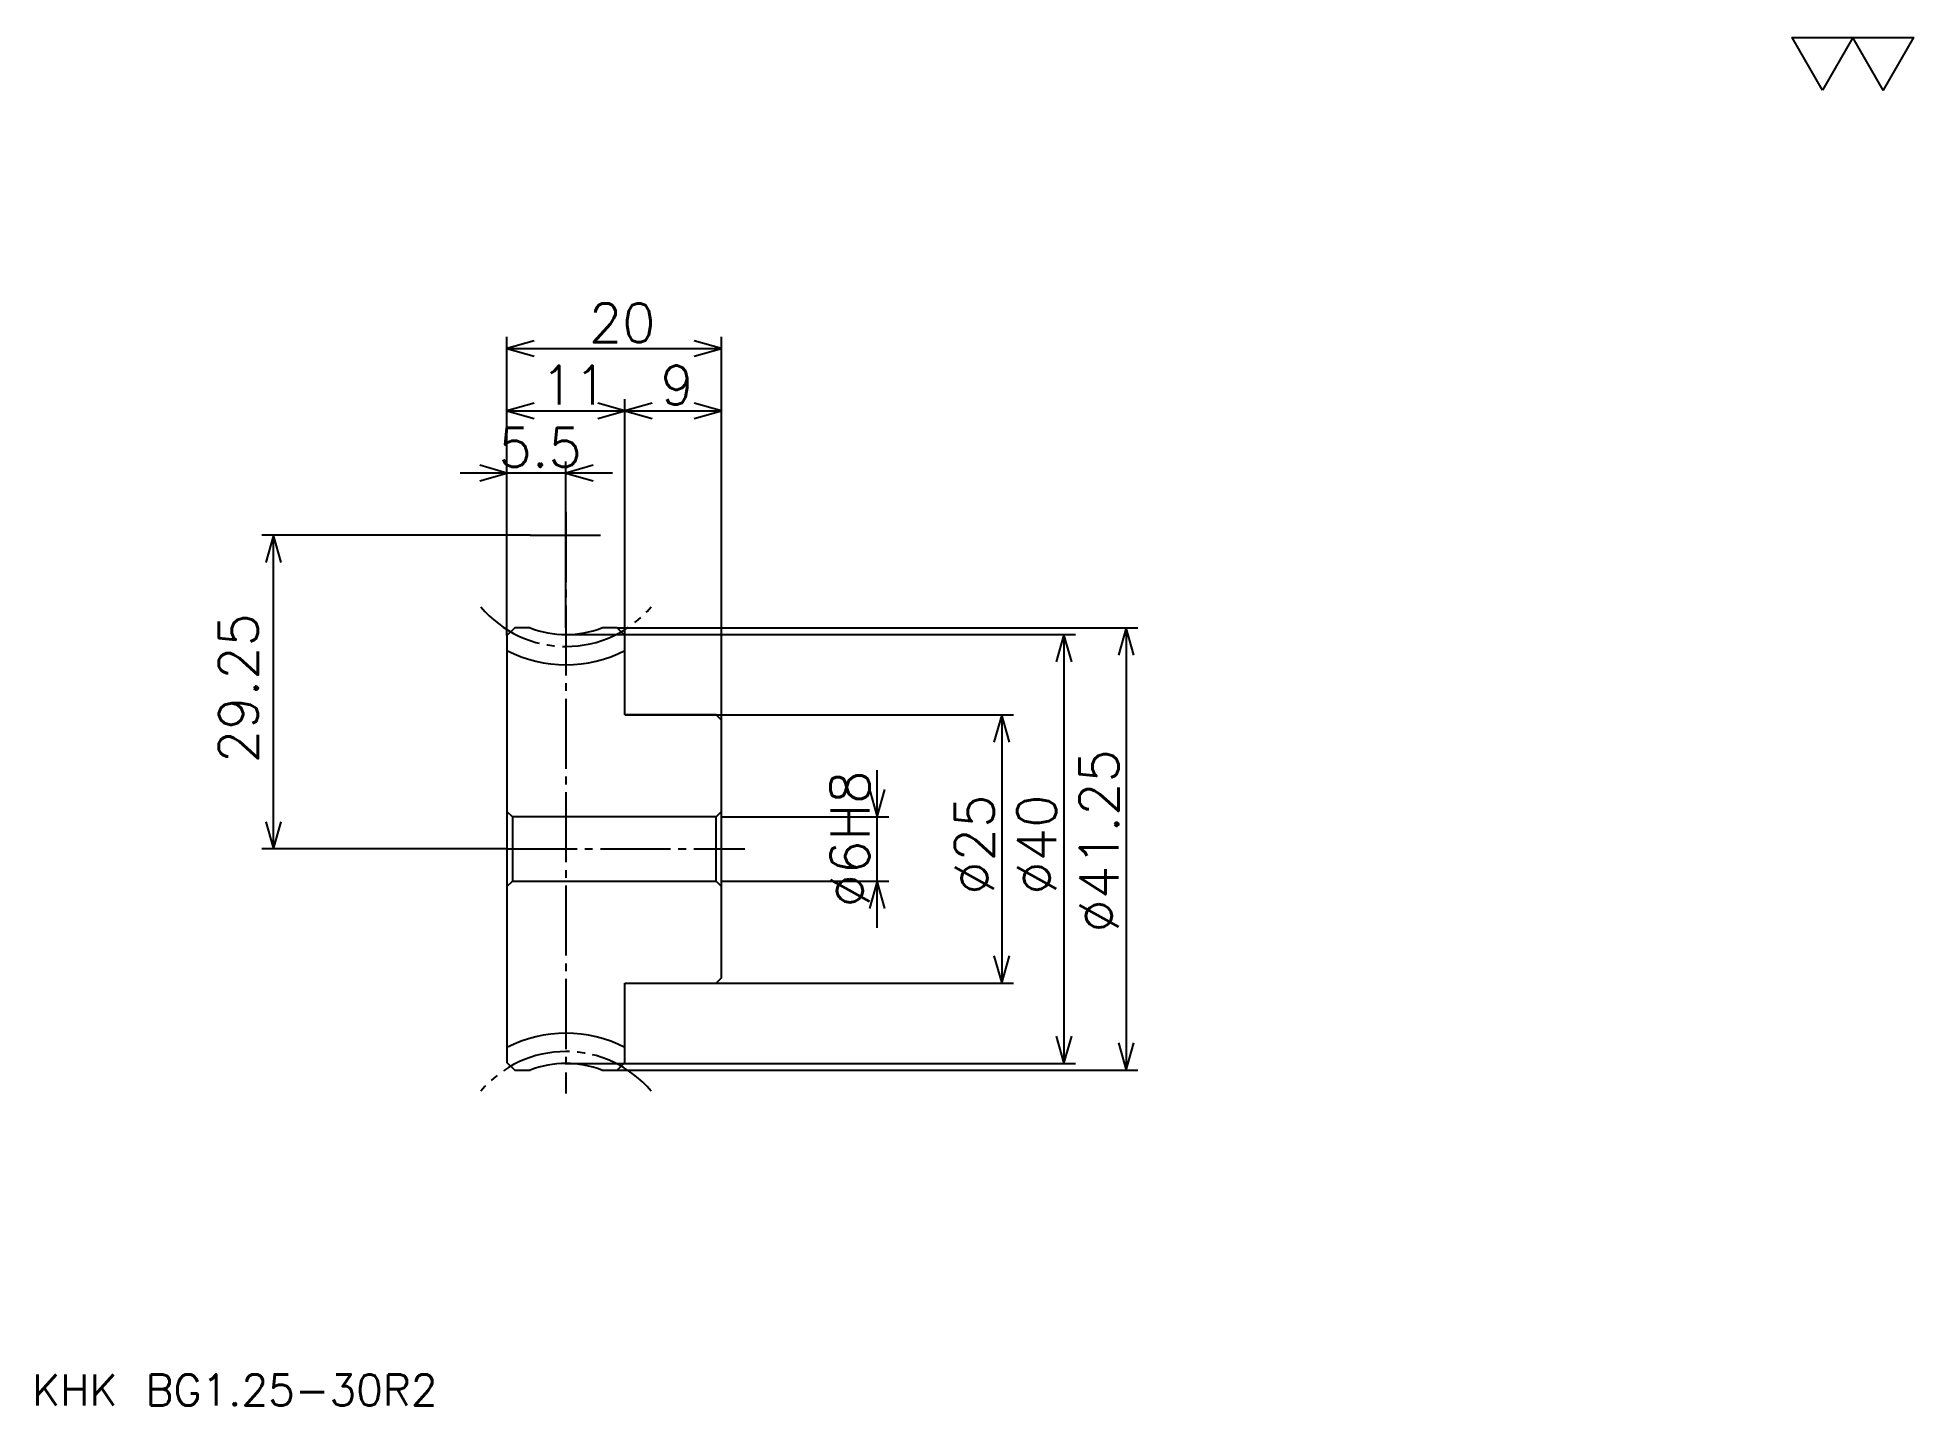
# Model space of a CAD drawing. Extents: x 8 to 183, y 8 to 136.
import ezdxf

# ---------------------------------------------------------------- set-up
doc = ezdxf.new("R2010")
doc.units = 0
doc.linetypes.add('DASHDOT', pattern=[8.709676, 6.532258, -0.725806, 0.725806, -0.725806])
doc.layers.get('0').update_dxf_attribs({"linetype": 'CONTINUOUS'})
doc.layers.add('DASHDOT', color=6, linetype='DASHDOT')
doc.styles.add('KANJI', font='TXT', dxfattribs={"bigfont": 'BIGFONT'})

msp = doc.modelspace()

# ---------------------------------------------------------------- linework, layer by layer
at = {"color": 5}
for p, q in [((51.532257, 80.504028), (51.532257, 107.6371)), ((71.532257, 80.504028), (71.532257, 107.6371)), ((51.532257, 106.548386), (71.532257, 106.548386)), ((62.532257, 80.504028), (62.532257, 101.830643)), ((51.532257, 100.741928), (62.532257, 100.741928)), ((62.532257, 100.741928), (71.532257, 100.741928)), ((61.387096, 94.935478), (47.177418, 94.935478)), ((57.032257, 80.504028), (57.032257, 96.024185)), ((53.709675, 89.129028), (28.669353, 89.129028)), ((29.758064, 59.879028), (29.758064, 89.129028)), ((51.532257, 79.778221), (51.532257, 80.504028)), ((61.80645, 80.504028), (71.532257, 80.504028)), ((62.532257, 79.778221), (62.532257, 80.504028)), ((71.532257, 80.504028), (110.3629, 80.504028)), ((71.532257, 71.879028), (71.532257, 80.504028)), ((109.274193, 80.504028), (109.274193, 39.254028)), ((57.032257, 79.879028), (71.532257, 79.879028)), ((71.532257, 79.879028), (104.556458, 79.879028)), ((103.467743, 79.879028), (103.467743, 39.879028)), ((62.532257, 72.379028), (71.532257, 72.379028)), ((71.532257, 72.379028), (98.75, 72.379028)), ((97.661285, 72.379028), (97.661285, 47.379028)), ((86.048386, 52.524189), (86.048386, 67.233864)), ((71.532257, 62.879028), (87.1371, 62.879028)), ((51.532257, 59.879028), (28.669355, 59.879028)), ((71.532257, 56.879028), (87.1371, 56.879028)), ((62.532257, 47.379028), (71.532257, 47.379028)), ((71.532257, 47.379028), (98.75, 47.379028)), ((57.032257, 39.879028), (71.532257, 39.879028)), ((61.80645, 39.254028), (71.532257, 39.254028)), ((71.532257, 39.879028), (104.556458, 39.879028)), ((71.532257, 39.254028), (110.3629, 39.254028))]:
    msp.add_line(p, q, dxfattribs=at)
at = {"color": 4}
for p, q in [((71.532257, 63.379028), (71.032257, 62.879028)), ((51.532257, 56.379028), (52.032257, 56.879028)), ((71.532257, 56.379028), (71.032257, 56.879028))]:
    msp.add_line(p, q, dxfattribs=at)
at = {"color": 7}
msp.add_lwpolyline([(174.193542, 130.645157), (171.3629, 135.551605), (182.685486, 135.551605), (179.854828, 130.645157), (177.024185, 135.551605), (174.193542, 130.645157)], dxfattribs=at)
at = {"color": 5}
for points in [[(54.072578, 107.274193), (51.532257, 106.548386), (54.072578, 105.822578)], [(68.991936, 105.822578), (71.532257, 106.548386), (68.991936, 107.274193)], [(54.072578, 101.467743), (51.532257, 100.741928), (54.072578, 100.016129)], [(59.991936, 100.016129), (62.532257, 100.741928), (59.991936, 101.467743)], [(65.072578, 101.467743), (62.532257, 100.741928), (65.072578, 100.016129)], [(68.991936, 100.016129), (71.532257, 100.741928), (68.991936, 101.467743)], [(48.991936, 94.209671), (51.532257, 94.935478), (48.991936, 95.661285)], [(59.572578, 95.661285), (57.032257, 94.935478), (59.572578, 94.209671)], [(30.483871, 86.588707), (29.758064, 89.129028), (29.032257, 86.588707)], [(110, 77.963707), (109.274193, 80.504028), (108.548386, 77.963707)], [(104.19355, 77.338707), (103.467743, 79.879028), (102.741936, 77.338707)], [(98.3871, 69.838707), (97.661285, 72.379028), (96.935486, 69.838707)], [(85.322578, 65.41935), (86.048386, 62.879028), (86.774193, 65.41935)], [(29.032257, 62.41935), (29.758064, 59.879028), (30.483871, 62.41935)], [(86.774193, 54.338707), (86.048386, 56.879028), (85.322578, 54.338707)], [(96.935486, 49.91935), (97.661285, 47.379028), (98.3871, 49.91935)], [(102.741936, 42.41935), (103.467743, 39.879028), (104.19355, 42.41935)], [(108.548386, 41.79435), (109.274193, 39.254028), (110, 41.79435)]]:
    msp.add_lwpolyline(points, dxfattribs=at)
at = {"color": 4}
for points in [[(53.689823, 80.504028), (52.258064, 80.504028), (51.532257, 79.778221), (51.532257, 56.379028)], [(62.532257, 72.379028), (62.532257, 79.778221), (61.80645, 80.504028), (60.374695, 80.504028)], [(62.532257, 47.379028), (71.032257, 47.379028), (71.532257, 47.879028), (71.532257, 71.879028), (71.032257, 72.379028), (62.532257, 72.379028)], [(51.532257, 63.379028), (52.032257, 62.879028), (52.032257, 56.879028), (71.032257, 56.879028), (71.032257, 62.879028), (52.032257, 62.879028)], [(51.532257, 56.379028), (51.532257, 39.979836), (52.258064, 39.254028), (53.689823, 39.254028)], [(60.374695, 39.254028), (61.80645, 39.254028), (62.532257, 39.979836), (62.532257, 47.379028)]]:
    msp.add_lwpolyline(points, dxfattribs=at)
for centre, radius, start, end in [((57.032257, 89.129028), 9.25, 248.81721776, 291.18278402), ((57.032257, 89.129028), 12.063, 242.87458882, 297.12541118), ((57.032257, 30.629028), 12.063, 62.87458882, 117.12541118), ((57.032257, 30.629028), 9.25, 68.81721598, 111.18278224)]:
    msp.add_arc(centre, radius, start, end, dxfattribs=at)
at = {"layer": 'DASHDOT', "color": 7}
for p, q in [((57.032257, 91.30645), (57.032257, 37.076607)), ((53.709675, 89.129028), (60.354836, 89.129028)), ((51.532257, 59.879028), (73.709679, 59.879028))]:
    msp.add_line(p, q, dxfattribs=at)
for centre, start, end in [((57.032257, 89.129028), 219.99999648, 320.00000553), ((57.032257, 30.629028), 39.99999447, 140.00000352)]:
    msp.add_arc(centre, 10.365, start, end, dxfattribs=at)

# ---------------------------------------------------------------- texts
at = {"color": 7, "style": 'KANJI'}
for s, height, p in [('20', 3.629032, (59.173386, 107.129028)), ('11', 3.629032, (54.673386, 101.322578)), ('9', 3.629032, (65.852821, 101.322578)), ('5.5', 3.629032, (50.74395, 95.516129)), ('KHK BG1.25-30R2', 2.903226, (7.258065, 7.983871))]:
    msp.add_text(s, height=height, dxfattribs=at).set_placement(p)
for s, p in [('29.25', (28.306452, 67.881042)), ('%%c41.25', (108.548386, 52.076607)), ('%%c6H8', (85.322578, 54.435478)), ('%%c25', (96.935486, 55.614914)), ('%%c40', (102.741936, 55.614914))]:
    msp.add_text(s, height=3.629032, rotation=90, dxfattribs=at).set_placement(p)

doc.saveas('drawing.dxf')
